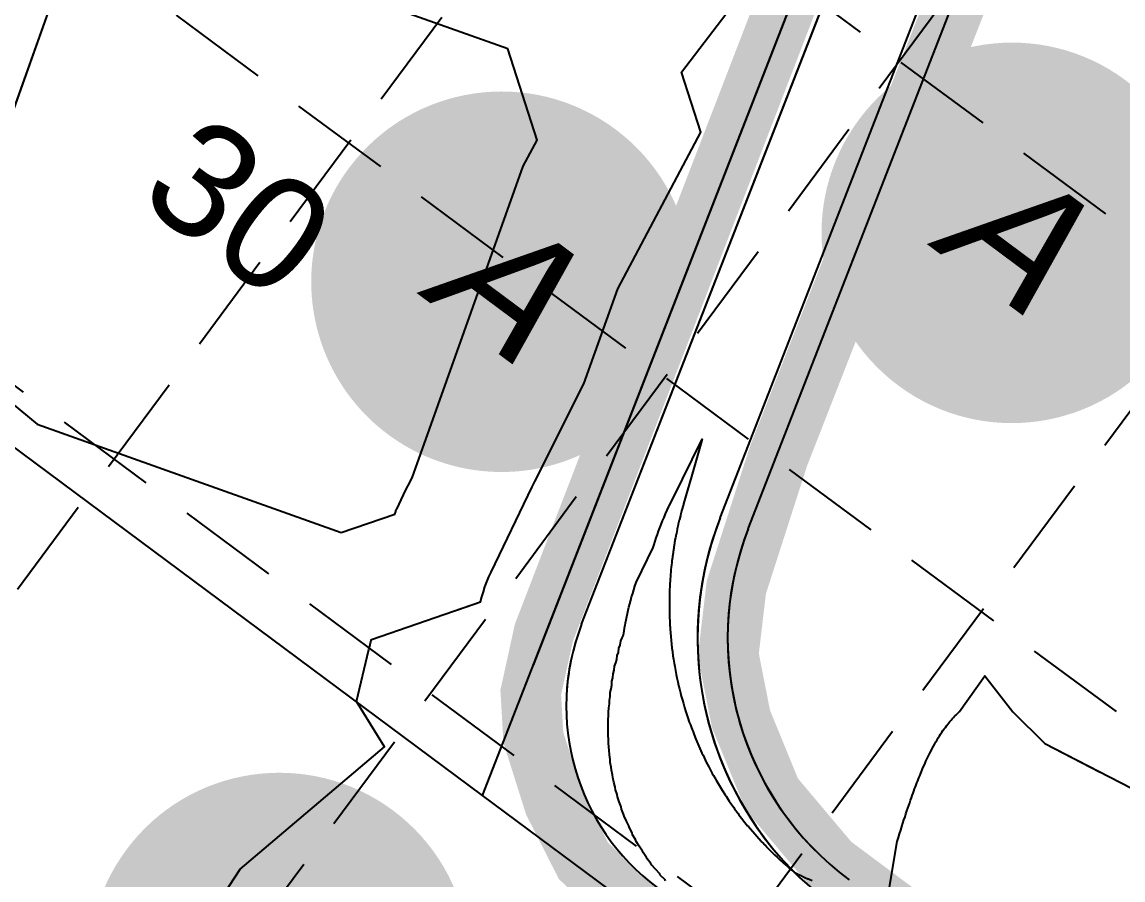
# Model space of a CAD drawing. Header units: feet. Extents: x 2260 to 6199, y 3666 to 7344.
# Drawn here: x 4144.3 to 4290.3, y 5438 to 5551.9 of the extents above; entities that cross this region are included whole.
import ezdxf
from ezdxf.enums import TextEntityAlignment as Align

# ---------------------------------------------------------------- set-up
doc = ezdxf.new("R2010")
doc.units = ezdxf.units.FT
doc.header["$LTSCALE"] = 40
doc.header["$MEASUREMENT"] = 0
doc.linetypes.add('HIDDEN', pattern=[0.375, 0.25, -0.125])
for name, color, linetype in [('ALTURA LOGO', 4, 'CONTINUOUS'), ('EOP-PROP', 4, 'CONTINUOUS'), ('EROSION BLANKETS', 84, 'CONTINUOUS'), ('FLOW-ARROWS', 253, 'CONTINUOUS'), ('GRID', 254, 'HIDDEN'), ('LOT-NOS', 4, 'CONTINUOUS'), ('lots-line', 4, 'CONTINUOUS'), ('PC', 43, 'CONTINUOUS'), ('STREET-NAME', 3, 'CONTINUOUS')]:
    doc.layers.add(name, color=color, linetype=linetype)
doc.styles.add('altura', font='ARIAL.TTF', dxfattribs={"oblique": 15})
doc.styles.get("Standard").update_dxf_attribs({"font": 'ARIAL.TTF'})

msp = doc.modelspace()

# ---------------------------------------------------------------- hatches: boundary and pattern name
at = {"layer": 'ALTURA LOGO'}
h = msp.add_hatch(color=42, dxfattribs=at)
edge = h.paths.add_edge_path()
edge.add_ellipse((4275.59, 5523.87), major_axis=(15.08, 20.26), ratio=1, start_angle=-89.9995, end_angle=90.0005)
edge.add_ellipse((4275.59, 5523.87), major_axis=(15.08, 20.26), ratio=1, start_angle=89.9999, end_angle=269.9999)
h.paths.add_polyline_path([(4251.12, 5529.11), (4287.31, 5502.18), (4300.68, 5520.14), (4264.5, 5547.07)], flags=24)
h = msp.add_hatch(color=42, dxfattribs=at)
edge = h.paths.add_edge_path()
edge.add_ellipse((4207.88, 5517.38), major_axis=(15.08, 20.26), ratio=1, start_angle=-89.9991, end_angle=90.0009)
edge.add_ellipse((4207.88, 5517.38), major_axis=(15.08, 20.26), ratio=1, start_angle=89.9974, end_angle=269.9974)
h.paths.add_polyline_path([(4183.42, 5522.62), (4219.6, 5495.68), (4232.97, 5513.65), (4196.79, 5540.58)], flags=24)
h = msp.add_hatch(color=42, dxfattribs=at)
edge = h.paths.add_edge_path()
edge.add_ellipse((4178.39, 5426.94), major_axis=(15.08, 20.26), ratio=1, start_angle=-89.9995, end_angle=90.0005)
edge.add_ellipse((4178.39, 5426.94), major_axis=(15.08, 20.26), ratio=1, start_angle=89.9999, end_angle=269.9999)
h.paths.add_polyline_path([(4153.92, 5432.18), (4190.1, 5405.25), (4203.48, 5423.21), (4167.29, 5450.15)], flags=24)

# ---------------------------------------------------------------- linework, layer by layer
at = {"layer": 'EOP-PROP', "color": 7}
for p, q in [((4218.5, 5471.91), (4269.45, 5602.75)), ((4218.5, 5471.91), (4269.45, 5602.75)), ((4236.88, 5486.03), (4280.63, 5598.4)), ((4236.88, 5486.03), (4280.63, 5598.4)), ((4218.5, 5471.91), (4263.89, 5588.47)), ((4218.5, 5471.91), (4263.75, 5588.12)), ((4236.88, 5486.03), (4273.87, 5581.04)), ((4236.88, 5486.03), (4273.73, 5580.69))]:
    msp.add_line(p, q, dxfattribs=at)
for centre, radius, end in [((4277.88, 5470.07), 44, 233.3765), ((4277.88, 5470.07), 44, 226.5336), ((4277.88, 5470.07), 44, 216.6682), ((4277.88, 5470.07), 44, 233.3765), ((4246.46, 5461.02), 30, 233.3765), ((4246.46, 5461.02), 30, 233.3765), ((4246.46, 5461.02), 30, 233.3765), ((4246.46, 5461.02), 30, 175.8767)]:
    msp.add_arc(centre, radius, 158.7275, end, dxfattribs=at)
at = {"layer": 'EROSION BLANKETS', "const_width": 8}
for points in [[(4343.27, 5381.18), (4339.66, 5377.25), (4337.42, 5377.51), (4334.45, 5378.67), (4330.47, 5381.28), (4251.52, 5440.1), (4243.74, 5449.34), (4239.65, 5459.33), (4237.97, 5467.87), (4239.03, 5476.82), (4244.63, 5494.24), (4286.28, 5600.82), (4299.07, 5614.76), (4309.71, 5620.14), (4321.45, 5622.65), (4329.78, 5621.28), (4375.17, 5607.93), (4420.02, 5598.37), (4465.56, 5590.67), (4488.36, 5587.43), (4495.92, 5583.7)], [(4256.28, 5581.88), (4213.49, 5470.78), (4211.75, 5462.85), (4212.1, 5456.88), (4214.86, 5448.15), (4218.74, 5440.51), (4223.42, 5436.09), (4236.26, 5425.95), (4321.49, 5362.21), (4333.84, 5351.3)]]:
    msp.add_lwpolyline(points, dxfattribs=at)
at = {"layer": 'FLOW-ARROWS', "color": 7}
for points in [[(4147.13, 5494.11, 0, 1.67, 0), (4151.1, 5491.07, 0, 0, 0), (4167.59, 5478.45, 0, 0, 0)], [(4147.13, 5494.11, 0, 1.67, 0), (4151.1, 5491.07, 0, 0, 0), (4167.59, 5478.45, 0, 0, 0)], [(4147.13, 5494.11, 0, 1.67, 0), (4151.1, 5491.07, 0, 0, 0), (4167.59, 5478.45, 0, 0, 0)], [(4268.1, 5470.18, 0, 1.67, 0), (4265.22, 5474.27, 0, 0, 0), (4256.71, 5486.32, 0, 0, 0)], [(4268.1, 5470.18, 0, 1.67, 0), (4265.22, 5474.27, 0, 0, 0), (4256.71, 5486.32, 0, 0, 0)], [(4268.1, 5470.18, 0, 1.67, 0), (4265.22, 5474.27, 0, 0, 0), (4256.71, 5486.32, 0, 0, 0)], [(4268.1, 5470.18, 0, 1.67, 0), (4265.22, 5474.27, 0, 0, 0), (4256.71, 5486.32, 0, 0, 0)], [(4195.09, 5458.85, 0, 1.67, 0), (4191.08, 5461.83, 0, 0, 0), (4181.41, 5469.03, 0, 0, 0)], [(4195.09, 5458.85, 0, 1.67, 0), (4191.08, 5461.83, 0, 0, 0), (4181.41, 5469.03, 0, 0, 0)], [(4195.09, 5458.85, 0, 1.67, 0), (4191.08, 5461.83, 0, 0, 0), (4181.41, 5469.03, 0, 0, 0)]]:
    msp.add_lwpolyline(points, format="xyseb", dxfattribs=at)
at = {"layer": 'GRID', "linetype": 'HIDDEN', "ltscale": 1.35}
for p, q in [((2959.46, 6511.23), (5561.89, 4582.06)), ((2928.34, 6469.26), (5530.77, 4540.09)), ((2897.23, 6427.28), (5499.66, 4498.11)), ((4778.78, 6333.31), (3689.59, 4864.01)), ((4820.76, 6302.19), (3731.57, 4832.89)), ((4862.73, 6271.08), (3773.54, 4801.78))]:
    msp.add_line(p, q, dxfattribs=at)
at = {"layer": 'lots-line', "color": 7}
for p, q in [((4205.37, 5449.2), (4265.72, 5604.21)), ((4212.1, 5466.49), (4265.72, 5604.21)), ((4240.61, 5484.58), (4284.36, 5596.95)), ((4240.61, 5484.58), (4284.36, 5596.95)), ((4205.37, 5449.2), (4260.56, 5590.95)), ((4205.37, 5449.2), (4260.42, 5590.59)), ((4240.61, 5484.58), (4277.2, 5578.56)), ((4240.61, 5484.58), (4277.06, 5578.21)), ((4205.37, 5449.2), (4111.18, 5519.22)), ((4205.37, 5449.2), (4111.18, 5519.22)), ((4205.37, 5449.2), (4111.18, 5519.22)), ((4332.48, 5354.72), (4205.37, 5449.2)), ((4237.87, 5425.05), (4205.37, 5449.2)), ((4332.48, 5354.72), (4205.37, 5449.2))]:
    msp.add_line(p, q, dxfattribs=at)
for end in [233.3765, 225.8498, 233.3765, 233.3765]:
    msp.add_arc((4277.88, 5470.07), 40, 158.7275, end, dxfattribs=at)
at = {"layer": 'PC', "color": 43, "flags": 128}
for points, elevation in [([(4141.62, 5415.81), (4152.82, 5408.18), (4173.18, 5439.4), (4192.35, 5455.64), (4188.64, 5461.64), (4190.28, 5468.54), (4190.38, 5468.99), (4190.5, 5469.45), (4190.64, 5469.91), (4205.1, 5474.88), (4205.27, 5475.55), (4205.46, 5476.22), (4205.68, 5476.89), (4205.93, 5477.55), (4206.19, 5478.22), (4206.52, 5478.83), (4211.96, 5490.16), (4212.31, 5490.88), (4218.79, 5503.85), (4223.29, 5516.44), (4234.32, 5537.23), (4231.76, 5545.2), (4250.8, 5570.2)], 550), ([(4152.82, 5408.18), (4173.18, 5439.4), (4192.35, 5455.64), (4188.64, 5461.64), (4190.28, 5468.54), (4190.38, 5468.99), (4190.5, 5469.45), (4190.64, 5469.91), (4205.1, 5474.88), (4205.27, 5475.55), (4205.46, 5476.22), (4205.68, 5476.89), (4205.93, 5477.55), (4206.19, 5478.22), (4206.52, 5478.83), (4211.96, 5490.16), (4212.31, 5490.88), (4218.79, 5503.85), (4223.29, 5516.44), (4234.32, 5537.23), (4231.76, 5545.2), (4250.8, 5570.2)], 550), ([(4152.82, 5408.18), (4173.18, 5439.4), (4192.35, 5455.64), (4188.64, 5461.64), (4190.28, 5468.54), (4190.38, 5468.99), (4190.5, 5469.45), (4190.64, 5469.91), (4205.1, 5474.88), (4205.27, 5475.55), (4205.46, 5476.22), (4205.68, 5476.89), (4205.93, 5477.55), (4206.19, 5478.22), (4206.52, 5478.83), (4211.96, 5490.16), (4212.31, 5490.88), (4218.79, 5503.85), (4223.29, 5516.44), (4234.32, 5537.23), (4231.76, 5545.2), (4250.8, 5570.2)], 550), ([(4202.17, 5473.87), (4205.1, 5474.88), (4205.27, 5475.55), (4205.46, 5476.22), (4205.68, 5476.89), (4205.93, 5477.55), (4206.19, 5478.22), (4206.52, 5478.83), (4211.96, 5490.16), (4212.31, 5490.88), (4218.79, 5503.85), (4223.29, 5516.44), (4234.32, 5537.23), (4231.76, 5545.2), (4250.8, 5570.2)], 550), ([(4186.61, 5484.09), (4193.73, 5486.54), (4193.76, 5486.65), (4193.79, 5486.76), (4193.83, 5486.87), (4193.87, 5486.98), (4193.91, 5487.09), (4193.97, 5487.2), (4194.87, 5489.08), (4194.93, 5489.21), (4196.01, 5491.37), (4210.76, 5532.71), (4212.6, 5536.17), (4208.69, 5548.31), (4174.79, 5560.4)], 551), ([(4186.61, 5484.09), (4193.73, 5486.54), (4193.76, 5486.65), (4193.79, 5486.76), (4193.83, 5486.87), (4193.87, 5486.98), (4193.91, 5487.09), (4193.97, 5487.2), (4194.87, 5489.08), (4194.93, 5489.21), (4196.01, 5491.37), (4210.76, 5532.71), (4212.6, 5536.17), (4208.69, 5548.31), (4174.79, 5560.4)], 551), ([(4186.61, 5484.09), (4193.73, 5486.54), (4193.76, 5486.65), (4193.79, 5486.76), (4193.83, 5486.87), (4193.87, 5486.98), (4193.91, 5487.09), (4193.97, 5487.2), (4194.87, 5489.08), (4194.93, 5489.21), (4196.01, 5491.37), (4210.76, 5532.71), (4212.6, 5536.17), (4208.69, 5548.31), (4174.79, 5560.4)], 551), ([(4186.61, 5484.09), (4193.73, 5486.54), (4193.76, 5486.65), (4193.79, 5486.76), (4193.83, 5486.87), (4193.87, 5486.98), (4193.91, 5487.09), (4193.97, 5487.2), (4194.87, 5489.08), (4194.93, 5489.21), (4196.01, 5491.37), (4210.76, 5532.71), (4212.6, 5536.17), (4208.69, 5548.31), (4174.79, 5560.4)], 551), ([(4147.94, 5553.81), (4133.5, 5513.32), (4133.44, 5513.14), (4133.39, 5512.96), (4133.32, 5512.79), (4133.26, 5512.62), (4133.19, 5512.46), (4133.12, 5512.29), (4133.05, 5512.13), (4132.97, 5511.98), (4132.89, 5511.82), (4132.81, 5511.67), (4132.72, 5511.53), (4132.63, 5511.38), (4132.54, 5511.24), (4132.45, 5511.11), (4132.35, 5510.97), (4132.25, 5510.84), (4134.47, 5508.23), (4146.25, 5498.49), (4186.61, 5484.09)], 551), ([(4147.94, 5553.81), (4133.5, 5513.32), (4133.44, 5513.14), (4133.39, 5512.96), (4133.32, 5512.79), (4133.26, 5512.62), (4133.19, 5512.46), (4133.12, 5512.29), (4133.05, 5512.13), (4132.97, 5511.98), (4132.89, 5511.82), (4132.81, 5511.67), (4132.72, 5511.53), (4132.63, 5511.38), (4132.54, 5511.24), (4132.45, 5511.11), (4132.35, 5510.97), (4132.25, 5510.84), (4134.47, 5508.23), (4146.25, 5498.49), (4186.61, 5484.09)], 551), ([(4147.94, 5553.81), (4133.5, 5513.32), (4133.44, 5513.14), (4133.39, 5512.96), (4133.32, 5512.79), (4133.26, 5512.62), (4133.19, 5512.46), (4133.12, 5512.29), (4133.05, 5512.13), (4132.97, 5511.98), (4132.89, 5511.82), (4132.81, 5511.67), (4132.72, 5511.53), (4132.63, 5511.38), (4132.54, 5511.24), (4132.45, 5511.11), (4132.35, 5510.97), (4132.25, 5510.84), (4134.47, 5508.23), (4146.25, 5498.49), (4186.61, 5484.09)], 551), ([(4147.94, 5553.81), (4136.79, 5522.55)], 551), ([(4229.64, 5437.85), (4229.57, 5437.99), (4229.52, 5438.04), (4228.93, 5438.62), (4228.86, 5438.78), (4228.3, 5439.38), (4227.77, 5439.98), (4227.7, 5440.16), (4227.19, 5440.78), (4227.12, 5440.97), (4226.65, 5441.6), (4226.58, 5441.81), (4226.13, 5442.45), (4225.72, 5443.09), (4225.65, 5443.32), (4225.26, 5443.97), (4225.19, 5444.21), (4224.84, 5444.87), (4224.77, 5445.13), (4224.44, 5445.79), (4224.13, 5446.44), (4224.07, 5446.72), (4223.79, 5447.38), (4223.73, 5447.68), (4223.48, 5448.33), (4223.26, 5448.99), (4223.2, 5449.3), (4223, 5449.95), (4222.95, 5450.29), (4222.78, 5450.94), (4222.63, 5451.58), (4222.58, 5451.93), (4222.46, 5452.56), (4222.42, 5452.93), (4222.31, 5453.56), (4222.28, 5453.94), (4222.2, 5454.57), (4222.14, 5455.18), (4222.11, 5455.58), (4222.07, 5456.19), (4222.05, 5456.6), (4222.03, 5457.2), (4222.03, 5457.78), (4222.01, 5458.21), (4222.03, 5458.78), (4222.03, 5459.23), (4222.06, 5459.79), (4222.06, 5460.25), (4222.12, 5460.8), (4222.19, 5461.34), (4222.2, 5461.81), (4222.28, 5462.34), (4222.3, 5462.83), (4222.4, 5463.34), (4222.51, 5463.83), (4222.53, 5464.34), (4222.66, 5464.82), (4222.69, 5465.34), (4222.83, 5465.8), (4222.87, 5466.33), (4223.02, 5466.78), (4223.17, 5467.22), (4223.23, 5467.76), (4223.39, 5468.18), (4223.46, 5468.74), (4223.63, 5469.15), (4223.7, 5469.72), (4223.88, 5470.1), (4224.07, 5470.48), (4224.15, 5471.06), (4224.25, 5471.66), (4224.26, 5471.73), (4224.33, 5472.12), (4224.41, 5472.52), (4224.49, 5472.93), (4224.58, 5473.35), (4224.68, 5473.77), (4224.78, 5474.2), (4224.89, 5474.64), (4225.01, 5475.09), (4225.14, 5475.55), (4225.28, 5476.01), (4225.42, 5476.49), (4225.57, 5476.97), (4225.74, 5477.47), (4228.01, 5482.1), (4228.13, 5482.52), (4228.26, 5482.94), (4228.4, 5483.37), (4228.55, 5483.81), (4228.71, 5484.25), (4228.88, 5484.7), (4229.05, 5485.16), (4229.24, 5485.62), (4229.44, 5486.09), (4229.64, 5486.57), (4229.86, 5487.05), (4230.09, 5487.55), (4230.1, 5487.57), (4230.17, 5487.72), (4230.54, 5488.49), (4234.51, 5496.47), (4233.08, 5491.54), (4232.03, 5487.92), (4232, 5487.8), (4231.77, 5486.96), (4231.76, 5486.93), (4231.76, 5486.93), (4231.62, 5486.4), (4231.6, 5486.32), (4231.47, 5485.8), (4231.45, 5485.71), (4231.33, 5485.19), (4231.31, 5485.1), (4231.2, 5484.58), (4231.18, 5484.48), (4231.07, 5483.98), (4231.05, 5483.87), (4230.95, 5483.37), (4230.93, 5483.25), (4230.84, 5482.76), (4230.82, 5482.64), (4230.74, 5482.15), (4230.72, 5482.02), (4230.65, 5481.53), (4230.63, 5481.4), (4230.56, 5480.92), (4230.55, 5480.79), (4230.48, 5480.31), (4230.47, 5480.17), (4230.41, 5479.7), (4230.4, 5479.55), (4230.35, 5479.08), (4230.34, 5478.93), (4230.3, 5478.47), (4230.29, 5478.31), (4230.25, 5477.86), (4230.24, 5477.7), (4230.21, 5477.25), (4230.2, 5477.08), (4230.2, 5476.91), (4230.18, 5476.46), (4230.16, 5476.02), (4230.15, 5475.84), (4230.15, 5475.66), (4230.14, 5475.23), (4230.14, 5474.8), (4230.14, 5474.61), (4230.14, 5474.19), (4230.14, 5474), (4230.14, 5473.8), (4230.15, 5473.38), (4230.16, 5473.18), (4230.17, 5472.77), (4230.19, 5472.37), (4230.2, 5472.16), (4230.22, 5471.76), (4230.23, 5471.54), (4230.24, 5471.47), (4230.25, 5471.32), (4230.29, 5470.72), (4230.33, 5470.31), (4230.38, 5469.73), (4230.43, 5469.31), (4230.49, 5468.73), (4230.55, 5468.3), (4230.62, 5467.74), (4230.7, 5467.29), (4230.78, 5466.75), (4230.86, 5466.29), (4230.95, 5465.77), (4231.05, 5465.26), (4231.15, 5464.78), (4231.26, 5464.29), (4231.37, 5463.8), (4231.48, 5463.32), (4231.61, 5462.82), (4231.73, 5462.36), (4231.87, 5461.84), (4232, 5461.4), (4232.16, 5460.87), (4232.29, 5460.44), (4232.47, 5459.9), (4232.6, 5459.49), (4232.79, 5458.93), (4232.93, 5458.55), (4233.06, 5458.17), (4233.28, 5457.61), (4233.42, 5457.25), (4233.65, 5456.67), (4233.79, 5456.33), (4234.05, 5455.74), (4234.19, 5455.42), (4234.47, 5454.82), (4234.61, 5454.52), (4234.9, 5453.91), (4235.04, 5453.62), (4235.36, 5453), (4235.5, 5452.73), (4235.84, 5452.1), (4235.98, 5451.85), (4236.35, 5451.21), (4236.48, 5450.98), (4236.61, 5450.75), (4237, 5450.11), (4237.13, 5449.9), (4237.54, 5449.26), (4237.66, 5449.07), (4238.1, 5448.42), (4238.22, 5448.24), (4238.68, 5447.59), (4238.79, 5447.43), (4239.28, 5446.77), (4239.38, 5446.62), (4239.9, 5445.96), (4240, 5445.83), (4240.53, 5445.16), (4240.63, 5445.05), (4240.89, 5444.74), (4242.33, 5443.1), (4242.34, 5443.09), (4242.62, 5442.8), (4242.65, 5442.77), (4242.97, 5442.44), (4243, 5442.4), (4243.32, 5442.07), (4243.35, 5442.05), (4243.38, 5442.02), (4243.71, 5441.69), (4243.73, 5441.67), (4244.07, 5441.34), (4244.09, 5441.32), (4244.43, 5440.99), (4244.45, 5440.98), (4244.8, 5440.65), (4244.82, 5440.64), (4245.17, 5440.31), (4245.19, 5440.3), (4245.55, 5439.98), (4245.56, 5439.97), (4245.94, 5439.65), (4245.94, 5439.64), (4246.32, 5439.32), (4246.33, 5439.31), (4246.33, 5439.31), (4246.71, 5438.99), (4246.71, 5438.99), (4246.78, 5438.94), (4247.16, 5438.76), (4247.17, 5438.75), (4247.62, 5438.54), (4247.65, 5438.52), (4247.69, 5438.51), (4248.13, 5438.31), (4248.53, 5438.13), (4248.6, 5438.1), (4248.68, 5438.07), (4249.08, 5437.89)], 549), ([(4229.64, 5437.85), (4229.57, 5437.99), (4229.52, 5438.04), (4228.93, 5438.62), (4228.86, 5438.78), (4228.3, 5439.38), (4227.77, 5439.98), (4227.7, 5440.16), (4227.19, 5440.78), (4227.12, 5440.97), (4226.65, 5441.6), (4226.58, 5441.81), (4226.13, 5442.45), (4225.72, 5443.09), (4225.65, 5443.32), (4225.26, 5443.97), (4225.19, 5444.21), (4224.84, 5444.87), (4224.77, 5445.13), (4224.44, 5445.79), (4224.13, 5446.44), (4224.07, 5446.72), (4223.79, 5447.38), (4223.73, 5447.68), (4223.48, 5448.33), (4223.26, 5448.99), (4223.2, 5449.3), (4223, 5449.95), (4222.95, 5450.29), (4222.78, 5450.94), (4222.63, 5451.58), (4222.58, 5451.93), (4222.46, 5452.56), (4222.42, 5452.93), (4222.31, 5453.56), (4222.28, 5453.94), (4222.2, 5454.57), (4222.14, 5455.18), (4222.11, 5455.58), (4222.07, 5456.19), (4222.05, 5456.6), (4222.03, 5457.2), (4222.03, 5457.78), (4222.01, 5458.21), (4222.03, 5458.78), (4222.03, 5459.23), (4222.06, 5459.79), (4222.06, 5460.25), (4222.12, 5460.8), (4222.19, 5461.34), (4222.2, 5461.81), (4222.28, 5462.34), (4222.3, 5462.83), (4222.4, 5463.34), (4222.51, 5463.83), (4222.53, 5464.34), (4222.66, 5464.82), (4222.69, 5465.34), (4222.83, 5465.8), (4222.87, 5466.33), (4223.02, 5466.78), (4223.17, 5467.22), (4223.23, 5467.76), (4223.39, 5468.18), (4223.46, 5468.74), (4223.63, 5469.15), (4223.7, 5469.72), (4223.88, 5470.1), (4224.07, 5470.48), (4224.15, 5471.06), (4224.25, 5471.66), (4224.26, 5471.73), (4224.33, 5472.12), (4224.41, 5472.52), (4224.49, 5472.93), (4224.58, 5473.35), (4224.68, 5473.77), (4224.78, 5474.2), (4224.89, 5474.64), (4225.01, 5475.09), (4225.14, 5475.55), (4225.28, 5476.01), (4225.42, 5476.49), (4225.57, 5476.97), (4225.74, 5477.47), (4228.01, 5482.1), (4228.13, 5482.52), (4228.26, 5482.94), (4228.4, 5483.37), (4228.55, 5483.81), (4228.71, 5484.25), (4228.88, 5484.7), (4229.05, 5485.16), (4229.24, 5485.62), (4229.44, 5486.09), (4229.64, 5486.57), (4229.86, 5487.05), (4230.09, 5487.55), (4230.1, 5487.57), (4230.17, 5487.72), (4230.54, 5488.49), (4234.51, 5496.47), (4233.08, 5491.54), (4232.03, 5487.92), (4232, 5487.8), (4231.77, 5486.96), (4231.76, 5486.93), (4231.76, 5486.93), (4231.62, 5486.4), (4231.6, 5486.32), (4231.47, 5485.8), (4231.45, 5485.71), (4231.33, 5485.19), (4231.31, 5485.1), (4231.2, 5484.58), (4231.18, 5484.48), (4231.07, 5483.98), (4231.05, 5483.87), (4230.95, 5483.37), (4230.93, 5483.25), (4230.84, 5482.76), (4230.82, 5482.64), (4230.74, 5482.15), (4230.72, 5482.02), (4230.65, 5481.53), (4230.63, 5481.4), (4230.56, 5480.92), (4230.55, 5480.79), (4230.48, 5480.31), (4230.47, 5480.17), (4230.41, 5479.7), (4230.4, 5479.55), (4230.35, 5479.08), (4230.34, 5478.93), (4230.3, 5478.47), (4230.29, 5478.31), (4230.25, 5477.86), (4230.24, 5477.7), (4230.21, 5477.25), (4230.2, 5477.08), (4230.2, 5476.91), (4230.18, 5476.46), (4230.16, 5476.02), (4230.15, 5475.84), (4230.15, 5475.66), (4230.14, 5475.23), (4230.14, 5474.8), (4230.14, 5474.61), (4230.14, 5474.19), (4230.14, 5474), (4230.14, 5473.8), (4230.15, 5473.38), (4230.16, 5473.18), (4230.17, 5472.77), (4230.19, 5472.37), (4230.2, 5472.16), (4230.22, 5471.76), (4230.23, 5471.54), (4230.24, 5471.47), (4230.25, 5471.32), (4230.29, 5470.72), (4230.33, 5470.31), (4230.38, 5469.73), (4230.43, 5469.31), (4230.49, 5468.73), (4230.55, 5468.3), (4230.62, 5467.74), (4230.7, 5467.29), (4230.78, 5466.75), (4230.86, 5466.29), (4230.95, 5465.77), (4231.05, 5465.26), (4231.15, 5464.78), (4231.26, 5464.29), (4231.37, 5463.8), (4231.48, 5463.32), (4231.61, 5462.82), (4231.73, 5462.36), (4231.87, 5461.84), (4232, 5461.4), (4232.16, 5460.87), (4232.29, 5460.44), (4232.47, 5459.9), (4232.6, 5459.49), (4232.79, 5458.93), (4232.93, 5458.55), (4233.06, 5458.17), (4233.28, 5457.61), (4233.42, 5457.25), (4233.65, 5456.67), (4233.79, 5456.33), (4234.05, 5455.74), (4234.19, 5455.42), (4234.47, 5454.82), (4234.61, 5454.52), (4234.9, 5453.91), (4235.04, 5453.62), (4235.36, 5453), (4235.5, 5452.73), (4235.84, 5452.1), (4235.98, 5451.85), (4236.35, 5451.21), (4236.48, 5450.98), (4236.61, 5450.75), (4237, 5450.11), (4237.13, 5449.9), (4237.54, 5449.26), (4237.66, 5449.07), (4238.1, 5448.42), (4238.22, 5448.24), (4238.68, 5447.59), (4238.79, 5447.43), (4239.28, 5446.77), (4239.38, 5446.62), (4239.9, 5445.96), (4240, 5445.83), (4240.53, 5445.16), (4240.63, 5445.05), (4240.89, 5444.74), (4242.33, 5443.1), (4242.34, 5443.09), (4242.62, 5442.8), (4242.65, 5442.77), (4242.97, 5442.44), (4243, 5442.4), (4243.32, 5442.07), (4243.35, 5442.05), (4243.38, 5442.02), (4243.71, 5441.69), (4243.73, 5441.67), (4244.07, 5441.34), (4244.09, 5441.32), (4244.43, 5440.99), (4244.45, 5440.98), (4244.8, 5440.65), (4244.82, 5440.64), (4245.17, 5440.31), (4245.19, 5440.3), (4245.55, 5439.98), (4245.56, 5439.97), (4245.94, 5439.65), (4245.94, 5439.64), (4246.32, 5439.32), (4246.33, 5439.31), (4246.33, 5439.31), (4246.71, 5438.99), (4246.71, 5438.99), (4246.78, 5438.94), (4247.16, 5438.76), (4247.17, 5438.75), (4247.62, 5438.54), (4247.65, 5438.52), (4247.69, 5438.51), (4247.84, 5438.44)], 549), ([(4229.64, 5437.85), (4229.57, 5437.99), (4229.52, 5438.04), (4228.93, 5438.62), (4228.86, 5438.78), (4228.3, 5439.38), (4227.77, 5439.98), (4227.7, 5440.16), (4227.19, 5440.78), (4227.12, 5440.97), (4226.65, 5441.6), (4226.58, 5441.81), (4226.13, 5442.45), (4225.72, 5443.09), (4225.65, 5443.32), (4225.26, 5443.97), (4225.19, 5444.21), (4224.84, 5444.87), (4224.77, 5445.13), (4224.44, 5445.79), (4224.13, 5446.44), (4224.07, 5446.72), (4223.79, 5447.38), (4223.73, 5447.68), (4223.48, 5448.33), (4223.26, 5448.99), (4223.2, 5449.3), (4223, 5449.95), (4222.95, 5450.29), (4222.78, 5450.94), (4222.63, 5451.58), (4222.58, 5451.93), (4222.46, 5452.56), (4222.42, 5452.93), (4222.31, 5453.56), (4222.28, 5453.94), (4222.2, 5454.57), (4222.14, 5455.18), (4222.11, 5455.58), (4222.07, 5456.19), (4222.05, 5456.6), (4222.03, 5457.2), (4222.03, 5457.78), (4222.01, 5458.21), (4222.03, 5458.78), (4222.03, 5459.23), (4222.06, 5459.79), (4222.06, 5460.25), (4222.12, 5460.8), (4222.19, 5461.34), (4222.2, 5461.81), (4222.28, 5462.34), (4222.3, 5462.83), (4222.4, 5463.34), (4222.51, 5463.83), (4222.53, 5464.34), (4222.66, 5464.82), (4222.69, 5465.34), (4222.83, 5465.8), (4222.87, 5466.33), (4223.02, 5466.78), (4223.17, 5467.22), (4223.23, 5467.76), (4223.39, 5468.18), (4223.46, 5468.74), (4223.63, 5469.15), (4223.7, 5469.72), (4223.88, 5470.1), (4224.07, 5470.48), (4224.15, 5471.06), (4224.25, 5471.66), (4224.26, 5471.73), (4224.33, 5472.12), (4224.41, 5472.52), (4224.49, 5472.93), (4224.58, 5473.35), (4224.68, 5473.77), (4224.78, 5474.2), (4224.89, 5474.64), (4225.01, 5475.09), (4225.14, 5475.55), (4225.28, 5476.01), (4225.42, 5476.49), (4225.57, 5476.97), (4225.74, 5477.47), (4228.01, 5482.1), (4228.13, 5482.52), (4228.26, 5482.94), (4228.4, 5483.37), (4228.55, 5483.81), (4228.71, 5484.25), (4228.88, 5484.7), (4229.05, 5485.16), (4229.24, 5485.62), (4229.44, 5486.09), (4229.64, 5486.57), (4229.86, 5487.05), (4230.09, 5487.55), (4230.1, 5487.57), (4230.17, 5487.72), (4230.54, 5488.49), (4234.51, 5496.47), (4233.08, 5491.54), (4232.03, 5487.92), (4232, 5487.8), (4231.77, 5486.96), (4231.76, 5486.93), (4231.76, 5486.93), (4231.62, 5486.4), (4231.6, 5486.32), (4231.47, 5485.8), (4231.45, 5485.71), (4231.33, 5485.19), (4231.31, 5485.1), (4231.2, 5484.58), (4231.18, 5484.48), (4231.07, 5483.98), (4231.05, 5483.87), (4230.95, 5483.37), (4230.93, 5483.25), (4230.84, 5482.76), (4230.82, 5482.64), (4230.74, 5482.15), (4230.72, 5482.02), (4230.65, 5481.53), (4230.63, 5481.4), (4230.56, 5480.92), (4230.55, 5480.79), (4230.48, 5480.31), (4230.47, 5480.17), (4230.41, 5479.7), (4230.4, 5479.55), (4230.35, 5479.08), (4230.34, 5478.93), (4230.3, 5478.47), (4230.29, 5478.31), (4230.25, 5477.86), (4230.24, 5477.7), (4230.21, 5477.25), (4230.2, 5477.08), (4230.2, 5476.91), (4230.18, 5476.46), (4230.16, 5476.02), (4230.15, 5475.84), (4230.15, 5475.66), (4230.14, 5475.23), (4230.14, 5474.8), (4230.14, 5474.61), (4230.14, 5474.19), (4230.14, 5474), (4230.14, 5473.8), (4230.15, 5473.38), (4230.16, 5473.18), (4230.17, 5472.77), (4230.19, 5472.37), (4230.2, 5472.16), (4230.22, 5471.76), (4230.23, 5471.54), (4230.24, 5471.47), (4230.25, 5471.32), (4230.29, 5470.72), (4230.33, 5470.31), (4230.38, 5469.73), (4230.43, 5469.31), (4230.49, 5468.73), (4230.55, 5468.3), (4230.62, 5467.74), (4230.7, 5467.29), (4230.78, 5466.75), (4230.86, 5466.29), (4230.95, 5465.77), (4231.05, 5465.26), (4231.15, 5464.78), (4231.26, 5464.29), (4231.37, 5463.8), (4231.48, 5463.32), (4231.61, 5462.82), (4231.73, 5462.36), (4231.87, 5461.84), (4232, 5461.4), (4232.16, 5460.87), (4232.29, 5460.44), (4232.47, 5459.9), (4232.6, 5459.49), (4232.79, 5458.93), (4232.93, 5458.55), (4233.06, 5458.17), (4233.28, 5457.61), (4233.42, 5457.25), (4233.65, 5456.67), (4233.79, 5456.33), (4234.05, 5455.74), (4234.19, 5455.42), (4234.47, 5454.82), (4234.61, 5454.52), (4234.9, 5453.91), (4235.04, 5453.62), (4235.36, 5453), (4235.5, 5452.73), (4235.84, 5452.1), (4235.98, 5451.85), (4236.35, 5451.21), (4236.48, 5450.98), (4236.61, 5450.75), (4237, 5450.11), (4237.13, 5449.9), (4237.54, 5449.26), (4237.66, 5449.07), (4238.1, 5448.42), (4238.22, 5448.24), (4238.68, 5447.59), (4238.79, 5447.43), (4239.28, 5446.77), (4239.38, 5446.62), (4239.9, 5445.96), (4240, 5445.83), (4240.53, 5445.16), (4240.63, 5445.05), (4240.89, 5444.74), (4242.33, 5443.1), (4242.34, 5443.09), (4242.62, 5442.8), (4242.65, 5442.77), (4242.97, 5442.44), (4243, 5442.4), (4243.32, 5442.07), (4243.35, 5442.05), (4243.38, 5442.02), (4243.71, 5441.69), (4243.73, 5441.67), (4244.07, 5441.34), (4244.09, 5441.32), (4244.43, 5440.99), (4244.45, 5440.98), (4244.8, 5440.65), (4244.82, 5440.64), (4245.17, 5440.31), (4245.19, 5440.3), (4245.55, 5439.98), (4245.56, 5439.97), (4245.94, 5439.65), (4245.94, 5439.64), (4246.32, 5439.32), (4246.33, 5439.31), (4246.33, 5439.31), (4246.71, 5438.99), (4246.71, 5438.99), (4246.78, 5438.94), (4247.16, 5438.76), (4247.17, 5438.75), (4247.62, 5438.54), (4247.65, 5438.52), (4247.69, 5438.51), (4248.13, 5438.31), (4248.53, 5438.13), (4248.6, 5438.1), (4248.68, 5438.07), (4249.08, 5437.89)], 549), ([(4222.03, 5459.09), (4222.03, 5459.23), (4222.06, 5459.79), (4222.06, 5460.25), (4222.12, 5460.8), (4222.19, 5461.34), (4222.2, 5461.81), (4222.28, 5462.34), (4222.3, 5462.83), (4222.4, 5463.34), (4222.51, 5463.83), (4222.53, 5464.34), (4222.66, 5464.82), (4222.69, 5465.34), (4222.83, 5465.8), (4222.87, 5466.33), (4223.02, 5466.78), (4223.17, 5467.22), (4223.23, 5467.76), (4223.39, 5468.18), (4223.46, 5468.74), (4223.63, 5469.15), (4223.7, 5469.72), (4223.88, 5470.1), (4224.07, 5470.48), (4224.15, 5471.06), (4224.25, 5471.66), (4224.26, 5471.73), (4224.33, 5472.12), (4224.41, 5472.52), (4224.49, 5472.93), (4224.58, 5473.35), (4224.68, 5473.77), (4224.78, 5474.2), (4224.89, 5474.64), (4225.01, 5475.09), (4225.14, 5475.55), (4225.28, 5476.01), (4225.42, 5476.49), (4225.57, 5476.97), (4225.74, 5477.47), (4228.01, 5482.1), (4228.13, 5482.52), (4228.26, 5482.94), (4228.4, 5483.37), (4228.55, 5483.81), (4228.71, 5484.25), (4228.88, 5484.7), (4229.05, 5485.16), (4229.24, 5485.62), (4229.44, 5486.09), (4229.64, 5486.57), (4229.86, 5487.05), (4230.09, 5487.55), (4230.1, 5487.57), (4230.17, 5487.72), (4230.54, 5488.49), (4234.51, 5496.47), (4233.08, 5491.54), (4232.03, 5487.92), (4232, 5487.8), (4231.77, 5486.96), (4231.76, 5486.93), (4231.76, 5486.93), (4231.62, 5486.4), (4231.6, 5486.32), (4231.47, 5485.8), (4231.45, 5485.71), (4231.33, 5485.19), (4231.31, 5485.1), (4231.2, 5484.58), (4231.18, 5484.48), (4231.07, 5483.98), (4231.05, 5483.87), (4230.95, 5483.37), (4230.93, 5483.25), (4230.84, 5482.76), (4230.82, 5482.64), (4230.74, 5482.15), (4230.72, 5482.02), (4230.65, 5481.53), (4230.63, 5481.4), (4230.56, 5480.92), (4230.55, 5480.79), (4230.48, 5480.31), (4230.47, 5480.17), (4230.41, 5479.7), (4230.4, 5479.55), (4230.35, 5479.08), (4230.34, 5478.93), (4230.3, 5478.47), (4230.29, 5478.31), (4230.25, 5477.86), (4230.24, 5477.7), (4230.21, 5477.25), (4230.2, 5477.08), (4230.2, 5476.91), (4230.18, 5476.46), (4230.16, 5476.02), (4230.15, 5475.84), (4230.15, 5475.66), (4230.14, 5475.23), (4230.14, 5474.8), (4230.14, 5474.61), (4230.14, 5474.19), (4230.14, 5474), (4230.14, 5473.8), (4230.15, 5473.38), (4230.16, 5473.18), (4230.17, 5472.77), (4230.19, 5472.37), (4230.2, 5472.16), (4230.22, 5471.76), (4230.23, 5471.54), (4230.24, 5471.47), (4230.25, 5471.32), (4230.29, 5470.72), (4230.33, 5470.31), (4230.38, 5469.73), (4230.43, 5469.31), (4230.49, 5468.73), (4230.55, 5468.3), (4230.62, 5467.74), (4230.7, 5467.29), (4230.78, 5466.75), (4230.86, 5466.29), (4230.95, 5465.77), (4231.05, 5465.26), (4231.15, 5464.78), (4231.26, 5464.29), (4231.37, 5463.8), (4231.48, 5463.32), (4231.61, 5462.82), (4231.73, 5462.36), (4231.87, 5461.84), (4232, 5461.4), (4232.16, 5460.87), (4232.29, 5460.44), (4232.47, 5459.9), (4232.6, 5459.49), (4232.79, 5458.93), (4232.93, 5458.55), (4233.06, 5458.17), (4233.28, 5457.61), (4233.42, 5457.25), (4233.65, 5456.67), (4233.79, 5456.33), (4234.05, 5455.74), (4234.19, 5455.42), (4234.47, 5454.82), (4234.61, 5454.52), (4234.9, 5453.91), (4235.04, 5453.62), (4235.36, 5453), (4235.5, 5452.73), (4235.84, 5452.1), (4235.98, 5451.85), (4236.35, 5451.21), (4236.48, 5450.98), (4236.61, 5450.75), (4237, 5450.11), (4237.13, 5449.9), (4237.54, 5449.26), (4237.66, 5449.07), (4238.1, 5448.42), (4238.22, 5448.24), (4238.68, 5447.59), (4238.79, 5447.43), (4239.28, 5446.77), (4239.38, 5446.62), (4239.9, 5445.96), (4240, 5445.83), (4240.53, 5445.16), (4240.63, 5445.05), (4240.89, 5444.74), (4242.33, 5443.1), (4242.34, 5443.09), (4242.62, 5442.8), (4242.65, 5442.77), (4242.97, 5442.44), (4243, 5442.4), (4243.32, 5442.07), (4243.35, 5442.05), (4243.38, 5442.02), (4243.71, 5441.69), (4243.73, 5441.67), (4244.07, 5441.34), (4244.09, 5441.32), (4244.43, 5440.99), (4244.45, 5440.98), (4244.8, 5440.65), (4244.82, 5440.64), (4245.17, 5440.31), (4245.19, 5440.3), (4245.55, 5439.98), (4245.56, 5439.97), (4245.94, 5439.65), (4245.94, 5439.64), (4246.32, 5439.32), (4246.33, 5439.31), (4246.33, 5439.31), (4246.71, 5438.99), (4246.71, 5438.99), (4246.78, 5438.94), (4247.16, 5438.76), (4247.17, 5438.75), (4247.62, 5438.54), (4247.65, 5438.52), (4247.69, 5438.51), (4248.13, 5438.31), (4248.53, 5438.13), (4248.6, 5438.1), (4248.68, 5438.07), (4249.08, 5437.89)], 549), ([(4258.89, 5434.34), (4260.37, 5443.05), (4260.38, 5443.07), (4260.53, 5443.59), (4260.69, 5444.1), (4260.84, 5444.59), (4260.99, 5445.05), (4261.13, 5445.5), (4261.27, 5445.93), (4261.41, 5446.34), (4261.54, 5446.74), (4261.66, 5447.13), (4261.79, 5447.5), (4261.91, 5447.86), (4262.03, 5448.2), (4262.14, 5448.54), (4262.26, 5448.86), (4262.37, 5449.18), (4262.48, 5449.48), (4262.59, 5449.77), (4262.69, 5450.06), (4262.8, 5450.34), (4262.9, 5450.61), (4263, 5450.87), (4263.1, 5451.13), (4263.19, 5451.38), (4263.29, 5451.62), (4263.39, 5451.81), (4263.83, 5452.95), (4264.02, 5453.35), (4264.19, 5453.73), (4264.36, 5454.1), (4264.53, 5454.46), (4264.7, 5454.8), (4264.87, 5455.12), (4265.03, 5455.44), (4265.19, 5455.74), (4265.35, 5456.03), (4265.51, 5456.31), (4265.67, 5456.58), (4265.83, 5456.84), (4265.99, 5457.09), (4266.14, 5457.33), (4266.3, 5457.57), (4266.45, 5457.79), (4266.61, 5458.01), (4266.76, 5458.22), (4266.92, 5458.43), (4267.07, 5458.63), (4267.22, 5458.82), (4267.37, 5459), (4267.53, 5459.18), (4267.68, 5459.36), (4267.83, 5459.52), (4267.98, 5459.69), (4268.13, 5459.85), (4268.19, 5459.9), (4268.28, 5459.99), (4268.36, 5460.07), (4268.45, 5460.15), (4268.53, 5460.23), (4268.62, 5460.31), (4271.99, 5465.08), (4275.71, 5460.28), (4279.97, 5456.06), (4315.85, 5437.6)], 549), ([(4258.89, 5434.34), (4260.37, 5443.05), (4260.38, 5443.07), (4260.53, 5443.59), (4260.69, 5444.1), (4260.84, 5444.59), (4260.99, 5445.05), (4261.13, 5445.5), (4261.27, 5445.93), (4261.41, 5446.34), (4261.54, 5446.74), (4261.66, 5447.13), (4261.79, 5447.5), (4261.91, 5447.86), (4262.03, 5448.2), (4262.14, 5448.54), (4262.26, 5448.86), (4262.37, 5449.18), (4262.48, 5449.48), (4262.59, 5449.77), (4262.69, 5450.06), (4262.8, 5450.34), (4262.9, 5450.61), (4263, 5450.87), (4263.1, 5451.13), (4263.19, 5451.38), (4263.29, 5451.62), (4263.39, 5451.81), (4263.83, 5452.95), (4264.02, 5453.35), (4264.19, 5453.73), (4264.36, 5454.1), (4264.53, 5454.46), (4264.7, 5454.8), (4264.87, 5455.12), (4265.03, 5455.44), (4265.19, 5455.74), (4265.35, 5456.03), (4265.51, 5456.31), (4265.67, 5456.58), (4265.83, 5456.84), (4265.99, 5457.09), (4266.14, 5457.33), (4266.3, 5457.57), (4266.45, 5457.79), (4266.61, 5458.01), (4266.76, 5458.22), (4266.92, 5458.43), (4267.07, 5458.63), (4267.22, 5458.82), (4267.37, 5459), (4267.53, 5459.18), (4267.68, 5459.36), (4267.83, 5459.52), (4267.98, 5459.69), (4268.13, 5459.85), (4268.19, 5459.9), (4268.28, 5459.99), (4268.36, 5460.07), (4268.45, 5460.15), (4268.53, 5460.23), (4268.62, 5460.31), (4271.99, 5465.08), (4275.71, 5460.28), (4279.97, 5456.06), (4287.29, 5452.29)], 549), ([(4258.89, 5434.34), (4260.37, 5443.05), (4260.38, 5443.07), (4260.53, 5443.59), (4260.69, 5444.1), (4260.84, 5444.59), (4260.99, 5445.05), (4261.13, 5445.5), (4261.27, 5445.93), (4261.41, 5446.34), (4261.54, 5446.74), (4261.66, 5447.13), (4261.79, 5447.5), (4261.91, 5447.86), (4262.03, 5448.2), (4262.14, 5448.54), (4262.26, 5448.86), (4262.37, 5449.18), (4262.48, 5449.48), (4262.59, 5449.77), (4262.69, 5450.06), (4262.8, 5450.34), (4262.9, 5450.61), (4263, 5450.87), (4263.1, 5451.13), (4263.19, 5451.38), (4263.29, 5451.62), (4263.39, 5451.81), (4263.83, 5452.95), (4264.02, 5453.35), (4264.19, 5453.73), (4264.36, 5454.1), (4264.53, 5454.46), (4264.7, 5454.8), (4264.87, 5455.12), (4265.03, 5455.44), (4265.19, 5455.74), (4265.35, 5456.03), (4265.51, 5456.31), (4265.67, 5456.58), (4265.83, 5456.84), (4265.99, 5457.09), (4266.14, 5457.33), (4266.3, 5457.57), (4266.45, 5457.79), (4266.61, 5458.01), (4266.76, 5458.22), (4266.92, 5458.43), (4267.07, 5458.63), (4267.22, 5458.82), (4267.37, 5459), (4267.53, 5459.18), (4267.68, 5459.36), (4267.83, 5459.52), (4267.98, 5459.69), (4268.13, 5459.85), (4268.19, 5459.9), (4268.28, 5459.99), (4268.36, 5460.07), (4268.45, 5460.15), (4268.53, 5460.23), (4268.62, 5460.31), (4271.99, 5465.08), (4275.71, 5460.28), (4279.97, 5456.06), (4315.85, 5437.6)], 549)]:
    msp.add_lwpolyline(points, dxfattribs=dict(at, elevation=elevation))

# ---------------------------------------------------------------- texts
at = {"layer": 'ALTURA LOGO', "color": 164, "style": 'altura', "oblique": 15, "width": 1.035276}
for p in [(4270.67, 5517.64), (4202.96, 5511.15)]:
    msp.add_text('A', height=16.58, rotation=323.3354, dxfattribs=at).set_placement(p, align=Align.CENTER)
at = {"layer": 'LOT-NOS', "color": 7}
msp.add_text('30', height=15, rotation=323.3354, dxfattribs=at).set_placement((4173.13, 5527.34), align=Align.MIDDLE_CENTER)
msp.add_text('30', height=15, rotation=323.3354, dxfattribs=at).set_placement((4173.13, 5527.34), align=Align.MIDDLE_CENTER)
msp.add_text('30', height=15, rotation=323.3354, dxfattribs=at).set_placement((4173.13, 5527.34), align=Align.MIDDLE_CENTER)
msp.add_text('30', height=15, rotation=323.3354, dxfattribs=at).set_placement((4173.13, 5527.34), align=Align.MIDDLE_CENTER)
at = {"layer": 'STREET-NAME', "color": 7}
msp.add_text('NORTHWOOD LANE', height=15, rotation=323.3765, dxfattribs=at).set_placement((4048.46, 5428.5))

doc.saveas('drawing.dxf')
